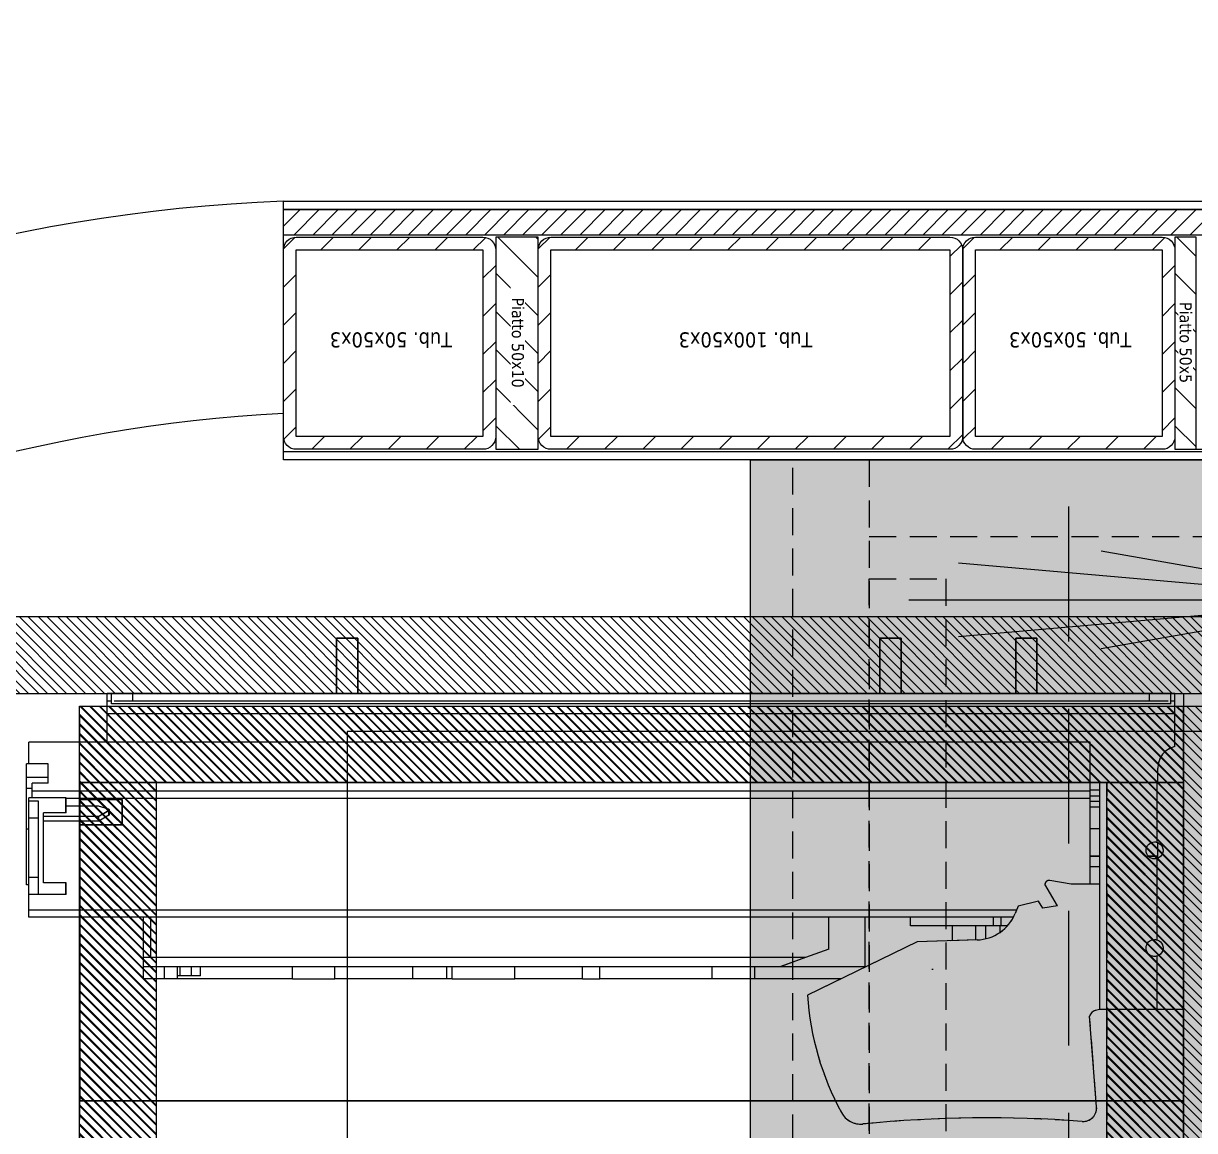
# Model space of a CAD drawing. Header units: millimetres. Extents: x -853320 to 19484, y -510814 to 9708.
# Drawn here: x 2870.1 to 3146, y 6575.8 to 6836.7 of the extents above; entities that cross this region are included whole.
import ezdxf
from ezdxf import colors
from ezdxf.entities.mleader import LeaderData, LeaderLine
from ezdxf.math import Vec2, Vec3

# ---------------------------------------------------------------- set-up
doc = ezdxf.new("R2010")
doc.units = ezdxf.units.MM
doc.linetypes.add('BEARBEITUNGEN', pattern=[0])
doc.linetypes.add('NASCOSTA', pattern=[9.525, 6.35, -3.175])
doc.layers.add('.', color=8, linetype='Continuous')
doc.layers.add('F_Lavorazioni', color=12, linetype='Continuous')
for name, color, linetype, lineweight in [('F_ARREDI', 7, 'Continuous', 5), ('F_ELETTRODOMESTICI', 40, 'Continuous', 5), ('F_Guide', 1, 'Continuous', 9), ('F_MASSELLO_abete', 30, 'Continuous', 5), ('F_MULTI laminato OPACO', 1, 'Continuous', 5), ('F_MULTI laminato_soffitto', 5, 'Continuous', 5), ('F_MULTI laminato_soffitto_veletta', 6, 'Continuous', 5), ('F_PARETI-PAVIMENTI e SOFFITTI_cassone', 3, 'Continuous', 5), ('F_Proiezioni', 253, 'NASCOSTA', 9), ('F_RIV.to PARETI e SOFFITTO_slider', 7, 'Continuous', 5), ('F_SOFFITTI', 7, 'Continuous', 5), ('F_STRIP-LED', 2, 'Continuous', 5)]:
    doc.layers.add(name, color=color, linetype=linetype, lineweight=lineweight)
doc.styles.add('DANZI-DIDASCALIE', font='Yu Gothic UI Light.ttf', dxfattribs={"height": 30})
doc.styles.add('Tahoma', font='tahoma.ttf')

# ---------------------------------------------------------------- blocks, each defined once
blk = doc.blocks.new('CONTROSOFITTO_posteriore_lato corto_2415x250_pianta_vista da sopra')
at = {"layer": 'F_MULTI laminato_soffitto_veletta', "transparency": 33554585}
h = blk.add_hatch(color=8, dxfattribs=at)
h.dxf.hatch_style = 1
h.paths.add_polyline_path([(38560.95, -5047.45), (38560.95, -7465.45), (38310.95, -7465.45), (38310.95, -5047.45)])
at = {"layer": 'F_MASSELLO_abete', "color": 1, "linetype": 'NASCOSTA'}
for points in [[(38338.95, -5047.45), (38338.95, -7465.45), (38320.95, -7465.45), (38320.95, -5047.45)], [(38454.95, -5065.45), (38454.95, -5047.45), (38338.95, -5047.45), (38338.95, -5065.45)]]:
    blk.add_lwpolyline(points, close=True, dxfattribs=at)
at = {"layer": 'F_MASSELLO_abete', "color": 3, "linetype": 'NASCOSTA'}
blk.add_lwpolyline([(38356.95, -5075.45), (38356.95, -5576.95), (38338.95, -5576.95), (38338.95, -5075.45)], close=True, dxfattribs=at)
at = {"layer": 'F_MULTI laminato_soffitto_veletta'}
blk.add_lwpolyline([(38560.95, -5047.45), (38560.95, -7465.45), (38310.95, -7465.45), (38310.95, -5047.45)], close=True, dxfattribs=at)
blk = doc.blocks.new('CONTROSOFITTO_rev.01_pianta_vista da sopra')
at = {"layer": 'F_MULTI laminato_soffitto', "color": 5, "linetype": 'NASCOSTA', "ltscale": 5}
blk.add_lwpolyline([(17011.63, -34937.73), (20021.63, -34937.73), (20021.63, -35837.73), (17011.63, -35837.73)], close=True, dxfattribs=at)
at = {"layer": 'F_SOFFITTI'}
blk.add_blockref('CONTROSOFITTO_posteriore_lato corto_2415x250_pianta_vista da sopra', (-21374.32, -29890.28), dxfattribs=at)
blk = doc.blocks.new('_Dot')
at = {"color": 0, "linetype": 'ByBlock', "lineweight": -2}
blk.add_line((-0.5, 0), (-1, 0), dxfattribs=at)
at = {"color": 0, "linetype": 'ByBlock', "const_width": 0.5}
blk.add_lwpolyline([(-0.25, 0, 1), (0.25, 0, 1)], format="xyb", close=True, dxfattribs=at)
blk = doc.blocks.new('RIV.to_pareti e soffitto_slider_bagno_camera doppia_rev.01_pianta')
at = {"layer": 'F_STRIP-LED'}
for q in [(17019.23, 21805.19), (16985.65, 21802.32), (16973.96, 21793.66), (16985.65, 21785), (17019.23, 21782.13)]:
    blk.add_line((17084.64, 21793.66), q, dxfattribs=at)
blk = doc.blocks.new('F_PARETI CASSONE_pianta')
at = {"layer": '.', "lineweight": 13}
h = blk.add_hatch(dxfattribs=at)
h.set_pattern_fill('ANSI31', color=6, scale=2, angle=90)
h.set_pattern_definition([(135, (158722.711, -4725.263), (-4.49012806, -4.49012806), [])])
edge = h.paths.add_edge_path()
edge.add_line((608796.47, 447556.91), (608796.47, 447506.91))
edge.add_line((608796.47, 447506.91), (608801.47, 447506.91))
edge.add_line((608801.47, 447506.91), (608801.47, 447556.91))
edge.add_line((608801.47, 447556.91), (608791.47, 447556.91))
h = blk.add_hatch(dxfattribs=at)
h.set_pattern_fill('ANSI31', color=6, scale=2, angle=90)
h.set_pattern_definition([(135, (158882.711, -4725.263), (-4.49012806, -4.49012806), [])])
h.paths.add_polyline_path([(608951.47, 447556.91), (608951.47, 447506.91), (608961.47, 447506.91), (608961.47, 447556.91)])
at = {"lineweight": 13}
h = blk.add_hatch(dxfattribs=at)
h.set_pattern_fill('ANSI31', color=1, scale=2)
h.set_pattern_definition([(45, (324069.6735, 319039.4595), (-4.49012806, 4.49012806), [])])
h.paths.add_polyline_path([(608804.47, 447509.91), (608804.47, 447553.91), (608848.47, 447553.91), (608848.47, 447509.91)], flags=16)
edge = h.paths.add_edge_path()
edge.add_arc((608804.47, 447509.91), 3, 180, 270, ccw=False)
edge.add_line((608801.47, 447509.91), (608801.47, 447553.91))
edge.add_arc((608804.47, 447553.91), 3, 90, 180, ccw=False)
edge.add_line((608804.47, 447556.91), (608848.47, 447556.91))
edge.add_arc((608848.47, 447553.91), 3, 0, 90, ccw=False)
edge.add_line((608851.47, 447553.91), (608851.47, 447509.91))
edge.add_arc((608848.47, 447509.91), 3, -90, 0, ccw=False)
edge.add_line((608848.47, 447506.91), (608804.47, 447506.91))
h = blk.add_hatch(dxfattribs=at)
h.set_pattern_fill('ANSI31', color=4, scale=2)
h.set_pattern_definition([(45, (324169.6735, 319039.4595), (-4.49012806, 4.49012806), [])])
h.paths.add_polyline_path([(608854.47, 447509.91), (608854.47, 447553.91), (608948.47, 447553.91), (608948.47, 447509.91)], flags=16)
edge = h.paths.add_edge_path()
edge.add_arc((608854.47, 447509.91), 3, 180, 270, ccw=False)
edge.add_line((608851.47, 447509.91), (608851.47, 447553.91))
edge.add_arc((608854.47, 447553.91), 3, 90, 180, ccw=False)
edge.add_line((608854.47, 447556.91), (608948.47, 447556.91))
edge.add_arc((608948.47, 447553.91), 3, 0, 90, ccw=False)
edge.add_line((608951.47, 447553.91), (608951.47, 447509.91))
edge.add_arc((608948.47, 447509.91), 3, -90, 0, ccw=False)
edge.add_line((608948.47, 447506.91), (608854.47, 447506.91))
h = blk.add_hatch(dxfattribs=at)
h.set_pattern_fill('ANSI31', color=1, scale=2)
h.set_pattern_definition([(45, (324229.6735, 319039.4595), (-4.49012806, 4.49012806), [])])
h.paths.add_polyline_path([(608964.47, 447509.91), (608964.47, 447553.91), (609008.47, 447553.91), (609008.47, 447509.91)], flags=16)
edge = h.paths.add_edge_path()
edge.add_arc((608964.47, 447509.91), 3, 180, 270, ccw=False)
edge.add_line((608961.47, 447509.91), (608961.47, 447553.91))
edge.add_arc((608964.47, 447553.91), 3, 90, 180, ccw=False)
edge.add_line((608964.47, 447556.91), (609008.47, 447556.91))
edge.add_arc((609008.47, 447553.91), 3, 0, 90, ccw=False)
edge.add_line((609011.47, 447553.91), (609011.47, 447509.91))
edge.add_arc((609008.47, 447509.91), 3, -90, 0, ccw=False)
edge.add_line((609008.47, 447506.91), (608964.47, 447506.91))
at = {"linetype": 'Continuous', "lineweight": 13}
h = blk.add_hatch(dxfattribs=at)
h.set_pattern_fill('ANSI31', color=34, style=0)
h.set_pattern_definition([(45, (0, 4), (-2.24506403, 2.24506403), [])])
h.paths.add_polyline_path([(608746.47, 447500.41), (608746.47, 447506.41), (609011.47, 447506.41), (609011.47, 447500.41)])
at = {"color": 6, "lineweight": 13}
for points in [[(608796.47, 447556.91), (608796.47, 447506.91), (608801.47, 447506.91), (608801.47, 447556.91), (608791.47, 447556.91)], [(608951.47, 447556.91), (608951.47, 447506.91), (608961.47, 447506.91), (608961.47, 447556.91), (608951.47, 447556.91)]]:
    blk.add_lwpolyline(points, dxfattribs=at)
at = {"color": 1, "lineweight": 13}
for points in [[(608804.47, 447506.91, -0.414214), (608801.47, 447509.91), (608801.47, 447553.91, -0.414214), (608804.47, 447556.91), (608848.47, 447556.91, -0.414214), (608851.47, 447553.91), (608851.47, 447509.91, -0.414214), (608848.47, 447506.91)], [(608964.47, 447506.91, -0.414214), (608961.47, 447509.91), (608961.47, 447553.91, -0.414214), (608964.47, 447556.91), (609008.47, 447556.91, -0.414214), (609011.47, 447553.91), (609011.47, 447509.91, -0.414214), (609008.47, 447506.91)]]:
    blk.add_lwpolyline(points, format="xyb", close=True, dxfattribs=at)
at = {"color": 4, "lineweight": 13}
blk.add_lwpolyline([(608854.47, 447506.91, -0.414214), (608851.47, 447509.91), (608851.47, 447553.91, -0.414214), (608854.47, 447556.91), (608948.47, 447556.91, -0.414214), (608951.47, 447553.91), (608951.47, 447509.91, -0.414214), (608948.47, 447506.91)], format="xyb", close=True, dxfattribs=at)
at = {"color": 1, "lineweight": 13}
for points in [[(608804.47, 447509.91), (608804.47, 447553.91), (608848.47, 447553.91), (608848.47, 447509.91)], [(608964.47, 447509.91), (608964.47, 447553.91), (609008.47, 447553.91), (609008.47, 447509.91)]]:
    blk.add_lwpolyline(points, close=True, dxfattribs=at)
at = {"color": 4, "lineweight": 13}
blk.add_lwpolyline([(608854.47, 447509.91), (608854.47, 447553.91), (608948.47, 447553.91), (608948.47, 447509.91)], close=True, dxfattribs=at)
at = {"color": 32, "linetype": 'ByBlock', "lineweight": 13}
blk.add_lwpolyline([(608746.47, 447500.41), (608746.47, 447506.41), (609011.47, 447506.41), (609011.47, 447500.41)], close=True, dxfattribs=at)
at = {"linetype": 'ByBlock', "lineweight": 13}
for centre, radius, start, end in [((608993.76, 447899.6), 351.57, 272.8873, 327.6005), ((608994.8, 447899.46), 401.39, 272.3803, 327.8008)]:
    blk.add_arc(centre, radius, start, end, dxfattribs=at)
at = {"layer": 'F_PARETI-PAVIMENTI e SOFFITTI_cassone'}
for points in [[(608746.47, 447559.41), (609011.47, 447559.41), (609011.47, 447498.41), (608746.47, 447498.41)], [(608746.47, 447559.41), (609011.47, 447559.41), (609011.47, 447557.41), (608746.47, 447557.41)], [(608746.47, 447500.41), (609011.47, 447500.41), (609011.47, 447498.41), (608746.47, 447498.41)]]:
    blk.add_lwpolyline(points, close=True, dxfattribs=at)
at = {"color": 30, "lineweight": 13, "char_height": 2.8392, "attachment_point": 5, "rotation": 90, "style": 'Tahoma', "bg_fill": 3, "box_fill_scale": 1.1, "bg_fill_color": 256, "bg_fill_true_color": 13158600, "bg_fill_transparency": 0}
for s, insert, width in [('Piatto 50x10', (608956.28, 447531.75), 28.8372), ('Piatto 50x5', (608798.96, 447531.75), 21.3189)]:
    blk.add_mtext(s, dxfattribs=dict(at, insert=insert, width=width))
at = {"color": 30, "lineweight": 13, "char_height": 3.549, "width": 31.8549, "attachment_point": 5, "style": 'Tahoma', "bg_fill": 3, "box_fill_scale": 1.1, "bg_fill_color": 256, "bg_fill_true_color": 13158600, "bg_fill_transparency": 0}
for s, insert in [('Tub. 50x50x3', (608826.16, 447531.09)), ('Tub. 100x50x3', (608902.64, 447531.09)), ('Tub. 50x50x3', (608986.16, 447531.09))]:
    blk.add_mtext(s, dxfattribs=dict(at, insert=insert))
blk = doc.blocks.new('PARETE LETTO_camera master_pianta')
at = {"layer": 'F_MULTI laminato OPACO'}
h = blk.add_hatch(dxfattribs=at)
h.set_pattern_fill('ANSI31', color=8)
h.set_pattern_definition([(45, (40, 0), (-2.24506403, 2.24506403), [])])
h.paths.add_polyline_path([(737208.12, 527594.14), (737226.12, 527594.14), (737226.12, 527901.14), (737208.12, 527901.14)])
h = blk.add_hatch(dxfattribs=at)
h.set_pattern_fill('ANSI31', color=8, scale=0.5)
h.set_pattern_definition([(45, (2, 0), (-1.122532015, 1.122532015), [])])
h.paths.add_polyline_path([(736879.12, 527609.14), (736861.12, 527609.14), (736861.12, 527869.14), (736879.12, 527869.14)])
h.paths.add_polyline_path([(737187.12, 527869.14), (737187.12, 527851.14), (736879.12, 527851.14), (736879.12, 527869.14)])
h.paths.add_polyline_path([(737205.12, 527609.14), (737187.12, 527609.14), (737187.12, 527869.14), (737205.12, 527869.14)])
h.paths.add_polyline_path([(737187.12, 527627.14), (737187.12, 527609.14), (736879.12, 527609.14), (736879.12, 527627.14)])
h = blk.add_hatch(dxfattribs=at)
h.set_pattern_fill('ANSI31', color=8)
h.set_pattern_definition([(45, (2, 0), (-2.24506403, 2.24506403), [])])
h.paths.add_polyline_path([(736861.12, 527609.14), (737205.12, 527609.14), (737205.12, 527591.14), (736861.12, 527591.14)])
at = {"layer": 'F_Guide'}
for p, q in [((737162.99, 527881.64), (737191.5, 527881.64)), ((737162.99, 527881.14), (737162.99, 527881.64)), ((737176.11, 527881.14), (737176.11, 527881.64)), ((737185.69, 527880.34), (737185.69, 527881.64)), ((737188.3, 527876.55), (737188.3, 527881.64)), ((737191.5, 527876.55), (737191.5, 527881.64)), ((737155.37, 527881.14), (737157.07, 527881.14)), ((737155.37, 527649.2), (737155.37, 527881.14)), ((737157.07, 527881.14), (737160.7, 527881.14)), ((737157.07, 527648.46), (737157.07, 527881.14)), ((737160.7, 527881.14), (737160.7, 527881.14)), ((737160.7, 527881.14), (737164.7, 527881.14)), ((737160.7, 527872.36), (737160.7, 527881.14)), ((737160.7, 527878.86), (737160.7, 527881.14)), ((737160.7, 527878.86), (737182.7, 527878.86)), ((737164.7, 527881.14), (737178.7, 527881.14)), ((737164.7, 527878.86), (737164.7, 527881.14)), ((737178.7, 527881.14), (737182.7, 527881.14)), ((737178.7, 527878.86), (737178.7, 527881.14)), ((737182.7, 527881.14), (737183.47, 527881.14)), ((737182.7, 527878.86), (737182.7, 527881.14)), ((737183.47, 527872.36), (737183.47, 527881.14)), ((737183.47, 527880.34), (737186.95, 527880.34)), ((737185.06, 527631.14), (737185.06, 527880.34)), ((737186.95, 527876.55), (737186.95, 527880.34)), ((737191.5, 527881.14), (737196.61, 527881.14)), ((737196.61, 527631.14), (737196.61, 527881.14)), ((737163.45, 527877.67), (737177.99, 527877.67)), ((737163.45, 527872.36), (737163.45, 527877.67)), ((737177.99, 527877.69), (737179.39, 527877.69)), ((737177.99, 527864.59), (737177.99, 527877.69)), ((737179.08, 527864.59), (737179.08, 527877.69)), ((737179.39, 527877.67), (737179.39, 527877.69)), ((737179.39, 527877.67), (737179.95, 527877.67)), ((737179.95, 527872.36), (737179.95, 527877.67)), ((737186.95, 527876.55), (737191.5, 527876.55)), ((737160.7, 527872.36), (737163.45, 527872.36)), ((737179.95, 527872.36), (737183.47, 527872.36)), ((737181.56, 527864.71), (737181.56, 527872.36)), ((737183.37, 527631.14), (737183.37, 527872.36)), ((737180.85, 527862.38), (737181.56, 527864.71)), ((737179.4, 527862.24), (737177.99, 527864.59)), ((737177.99, 527864.59), (737179.08, 527864.59)), ((737180.48, 527862.24), (737179.08, 527864.59)), ((737179.4, 527862.24), (737180.48, 527862.24)), ((737179.55, 527862.12), (737180.63, 527862.12)), ((737196.61, 527862.64), (737208.12, 527862.64)), ((737203.32, 527611.14), (737203.32, 527862.64)), ((737206.32, 527861.64), (737206.32, 527862.64)), ((737208.12, 527611.14), (737208.12, 527862.64)), ((737205.62, 527861.64), (737208.12, 527861.64)), ((737205.62, 527612.14), (737205.62, 527861.64)), ((737206.32, 527856.64), (737206.32, 527861.03)), ((737206.32, 527856.64), (737208.12, 527856.64)), ((737206.32, 527617.14), (737206.32, 527856.64)), ((737140.85, 527854.14), (737155.35, 527854.14)), ((737140.85, 527819.04), (737140.85, 527854.14)), ((737143.65, 527684.14), (737143.65, 527854.14)), ((737145.85, 527698.15), (737145.85, 527854.14)), ((737155.35, 527684.14), (737155.35, 527854.14)), ((737145.85, 527852.34), (737155.35, 527852.34)), ((737140.85, 527849.14), (737143.65, 527849.14)), ((737140.85, 527846.12), (737143.65, 527846.12)), ((737141.55, 527840.64), (737141.55, 527846.12)), ((737141.55, 527845.46), (737143.65, 527845.46)), ((737141.55, 527842.81), (737143.65, 527842.81)), ((737141.55, 527840.64), (737143.65, 527840.64)), ((737155.35, 527842.44), (737155.37, 527842.44)), ((737140.75, 527819.04), (737143.65, 527819.04)), ((737140.75, 527809.04), (737140.75, 527819.04)), ((737140.75, 527809.04), (737143.65, 527809.04)), ((737140.85, 527790.66), (737140.85, 527809.04)), ((737155.35, 527807.44), (737155.37, 527807.44)), ((737140.85, 527790.66), (737143.65, 527790.66)), ((737140.85, 527782.61), (737140.85, 527790.66)), ((737140.85, 527782.61), (737143.65, 527782.61)), ((737140.85, 527781.37), (737140.85, 527782.61)), ((737140.75, 527781.37), (737143.65, 527781.37)), ((737140.75, 527766.64), (737140.75, 527781.37)), ((737140.75, 527766.64), (737143.65, 527766.64)), ((737140.85, 527750.72), (737140.85, 527766.64)), ((737140.75, 527750.72), (737143.65, 527750.72)), ((737140.75, 527746.64), (737140.75, 527750.72)), ((737140.75, 527746.64), (737143.65, 527746.64)), ((737140.85, 527720.16), (737140.85, 527746.64)), ((737140.85, 527720.16), (737143.65, 527720.16)), ((737140.85, 527710.11), (737140.85, 527720.16)), ((737140.85, 527710.11), (737143.65, 527710.11)), ((737140.85, 527689.79), (737140.85, 527710.11)), ((737145.85, 527698.15), (737143.65, 527704.19)), ((737149.61, 527671.83), (737136.99, 527697.71)), ((737147.86, 527692.63), (737145.85, 527698.15)), ((737147.86, 527692.63), (737155.35, 527692.63)), ((737143.61, 527684.14), (737155.35, 527684.14)), ((737150.02, 527657.76), (737149.61, 527671.83)), ((737153.37, 527673.45), (737155.37, 527673.45)), ((737153.37, 527650.58), (737153.37, 527673.45)), ((737149.85, 527663.57), (737153.37, 527663.57)), ((737150.01, 527658.07), (737153.37, 527658.07)), ((737150.31, 527655.67), (737153.37, 527655.67)), ((737151.85, 527652.28), (737153.37, 527652.28)), ((737153.37, 527653.84), (737155.37, 527653.84)), ((737153.37, 527652.1), (737155.37, 527652.1)), ((737157.96, 527648.1), (737156.26, 527648.78)), ((737159.17, 527643.28), (737157.96, 527648.1)), ((737157.54, 527642.26), (737159.17, 527643.28)), ((737158.09, 527638.83), (737157.54, 527642.26)), ((737158.09, 527638.83), (737163.2, 527641.75)), ((737163.15, 527635.56), (737164.03, 527640.59)), ((737163.15, 527628.83), (737163.15, 527635.56)), ((737110.7, 527629.58), (737132.02, 527631.23)), ((737163.15, 527631.14), (737196.61, 527631.14)), ((737167.22, 527628.83), (737167.22, 527631.14)), ((737169.72, 527628.83), (737169.72, 527631.14)), ((737176.22, 527628.83), (737176.22, 527631.14)), ((737181.3, 527628.83), (737181.3, 527631.14)), ((737182.67, 527628.83), (737182.67, 527631.14)), ((737183.92, 527628.83), (737183.92, 527631.14)), ((737185.3, 527628.83), (737185.3, 527631.14)), ((737133.62, 527628.9), (737133.41, 527629.82)), ((737133.62, 527609.14), (737133.62, 527628.9)), ((737133.62, 527628.83), (737187.12, 527628.83)), ((737187.12, 527609.14), (737187.12, 527628.83)), ((737169.72, 527615.14), (737169.72, 527617.36)), ((737206.32, 527617.14), (737208.12, 527617.14)), ((737206.32, 527612.74), (737206.32, 527617.14)), ((737133.62, 527615.34), (737146.21, 527615.34)), ((737150.03, 527615.34), (737169.21, 527615.34)), ((737169.29, 527615.14), (737172.95, 527615.14)), ((737173.03, 527615.34), (737187.12, 527615.34)), ((737187.12, 527615.14), (737190.52, 527615.14)), ((737195.59, 527611.14), (737208.12, 527611.14)), ((737205.62, 527612.14), (737208.12, 527612.14)), ((737206.32, 527611.14), (737206.32, 527612.14)), ((737133.62, 527609.14), (737187.12, 527609.14))]:
    blk.add_line(p, q, dxfattribs=at)
for centre in [(737148.12, 527615.94), (737171.12, 527615.94)]:
    blk.add_circle(centre, 2, dxfattribs=at)
for centre, radius, start, end in [((737141.55, 527630.16), 67.7, 93.8622, 118.3977), ((737111.82, 527685.14), 5.2, 118.3977, 185.6204), ((736808.29, 527655.27), 299.8, 355.7419, 5.6204), ((737160.02, 527658.05), 10, 181.6888, 247.9389), ((737163.05, 527640.76), 1, 350, 81.3332), ((737110.45, 527632.77), 3.2, 175.7419, 274.4211), ((737131.56, 527629.39), 1.9, 13.0755, 76.1066), ((737190.58, 527610), 5.14, 12.7814, 90.6947)]:
    blk.add_arc(centre, radius, start, end, dxfattribs=at)
for centre, end_param in [((737179.55, 527862.73), 3.141593), ((737180.63, 527862.73), 4.094493)]:
    blk.add_ellipse(centre, major_axis=(0, 0.609), ratio=0.427358, start_param=2.520152, end_param=end_param, dxfattribs=at)
at = {"layer": 'F_Lavorazioni', "color": 14, "linetype": 'BEARBEITUNGEN', "true_color": 0xaa0000}
for p, q in [((737187.12, 527869.14), (737112.12, 527869.14)), ((737112.12, 527869.14), (737112.12, 527609.14)), ((737183.12, 527869.14), (737177.12, 527869.14)), ((737177.12, 527869.14), (737177.12, 527859.14)), ((737183.12, 527859.14), (737183.12, 527869.14)), ((737187.12, 527609.14), (737187.12, 527869.14)), ((737177.12, 527859.14), (737183.12, 527859.14)), ((737208.12, 527808.64), (737208.12, 527803.64)), ((737221.12, 527808.64), (737208.12, 527808.64)), ((737221.12, 527803.64), (737221.12, 527808.64)), ((737208.12, 527803.64), (737221.12, 527803.64)), ((737208.12, 527680.64), (737208.12, 527675.64)), ((737221.12, 527680.64), (737208.12, 527680.64)), ((737221.12, 527675.64), (737221.12, 527680.64)), ((737208.12, 527675.64), (737221.12, 527675.64)), ((737208.12, 527648.64), (737208.12, 527643.64)), ((737221.12, 527648.64), (737208.12, 527648.64)), ((737221.12, 527643.64), (737221.12, 527648.64)), ((737208.12, 527643.64), (737221.12, 527643.64)), ((737112.12, 527609.14), (737187.12, 527609.14))]:
    blk.add_line(p, q, dxfattribs=at)
at = {"layer": 'F_MULTI laminato OPACO'}
for points in [[(737208.12, 527594.14), (737226.12, 527594.14), (737226.12, 527901.14), (737208.12, 527901.14)], [(736858.12, 527893.14), (737208.12, 527893.14), (737208.12, 527609.14), (736858.12, 527609.14)]]:
    blk.add_lwpolyline(points, close=True, dxfattribs=at)
at = {"layer": 'F_MULTI laminato OPACO', "color": 3}
for points in [[(737187.12, 527869.14), (737187.12, 527851.14), (736879.12, 527851.14), (736879.12, 527869.14)], [(737205.12, 527609.14), (737187.12, 527609.14), (737187.12, 527869.14), (737205.12, 527869.14)], [(737187.12, 527627.14), (737187.12, 527609.14), (736879.12, 527609.14), (736879.12, 527627.14)]]:
    blk.add_lwpolyline(points, close=True, dxfattribs=at)
at = {"layer": 'F_MULTI laminato OPACO', "color": 6}
blk.add_lwpolyline([(736861.12, 527609.14), (737205.12, 527609.14), (737205.12, 527591.14), (736861.12, 527591.14)], close=True, dxfattribs=at)
blk = doc.blocks.new('Pavim. idr. 1')
at = {"lineweight": 13}
h = blk.add_hatch(dxfattribs=at)
h.set_pattern_fill('DOTS', color=1, scale=140, angle=45)
h.set_pattern_definition([(45, (-29878.93, 459742.27), (-78.57724, 235.73172), [0, -222.25])])
h.paths.add_polyline_path([(423470.77, 430283.09), (410205.77, 430283.09), (410205.77, 427993.09), (423470.77, 427993.09)])
at = {"color": 1, "lineweight": 13}
blk.add_lwpolyline([(423470.77, 430283.09), (410205.77, 430283.09), (410205.77, 427993.09), (423470.77, 427993.09)], close=True, dxfattribs=at)
blk = doc.blocks.new('F_PAVIMENTO CASSONE_pianta')
at = {"color": 2, "lineweight": 5}
blk.add_blockref('Pavim. idr. 1', (185525.7, 19630.33), dxfattribs=at)
blk.add_blockref('Pavim. idr. 1', (185525.7, 19630.33), dxfattribs=at)
blk = doc.blocks.new('BAGNO-LAVANDERIA_pianta_sol.B')
at = {"layer": 'F_ELETTRODOMESTICI', "color": 5, "ltscale": 5}
ml = blk.add_multileader_mtext('Standard', dxfattribs=at)
ml.set_content('{\\fYu Gothic UI Light|b0|i0|c128|p34;BASAMENTO c/cassetto} ditta MIELE art.WTS 610', color=5, style='DANZI-DIDASCALIE')
ml.set_leader_properties(color=256, linetype='ByLayer', lineweight=-1)
ml.set_arrow_properties(name='DOT')
ml.build(insert=Vec2(0, 0))
ml.multileader.update_dxf_attribs({"arrow_head_size": 5, "scale": 5})
ctx = ml.context
ctx.base_point, ctx.scale, ctx.char_height, ctx.arrow_head_size, ctx.landing_gap_size, ctx.plane_origin, ctx.plane_x_axis, ctx.plane_y_axis = Vec3(865728.96, 518190.64), 5, 25, 5, 10, Vec3(865691.99, 518253.27), Vec3(0, -1), Vec3(1, 0)
notes = []
notes.append((ctx, [(0, (0, 0, 0), (0, 0), (1, 0), 1, [])]))
ctx.mtext.insert, ctx.mtext.text_direction, ctx.mtext.rotation, ctx.mtext.width, ctx.mtext.flow_direction = Vec3(865741.68, 518180.64), Vec3(0, -1), 4.712389, 471.5743, 5
ml = blk.add_multileader_mtext('Standard', dxfattribs=at)
ml.set_content('{\\fYu Gothic UI Light|b0|i0|c128|p34;LAVASCIUGA} ditta MIELE art.WTD165 WPM 8/5kg', color=5, style='DANZI-DIDASCALIE')
ml.set_leader_properties(color=256, linetype='ByLayer', lineweight=-1)
ml.set_arrow_properties(name='DOT')
ml.build(insert=Vec2(0, 0))
ml.multileader.update_dxf_attribs({"arrow_head_size": 5, "scale": 5})
ctx = ml.context
ctx.base_point, ctx.scale, ctx.char_height, ctx.arrow_head_size, ctx.landing_gap_size, ctx.plane_origin, ctx.plane_x_axis, ctx.plane_y_axis = Vec3(865852.82, 518185.28), 5, 25, 5, 10, Vec3(865819.83, 518247.92), Vec3(0, -1), Vec3(1, 0)
notes.append((ctx, [(0, (0, 0, 0), (0, 0), (1, 0), 1, [])]))
ctx.mtext.insert, ctx.mtext.text_direction, ctx.mtext.rotation, ctx.mtext.width, ctx.mtext.flow_direction = Vec3(865869.52, 518175.28), Vec3(0, -1), 4.712389, 377.0167, 5
for ctx, leaders in notes:
    for number, flags, end, landing, length, lines in leaders:
        leader = LeaderData()
        leader.index, (leader.has_last_leader_line, leader.has_dogleg_vector, leader.attachment_direction) = number, flags
        leader.last_leader_point, leader.dogleg_vector, leader.dogleg_length = Vec3(end), Vec3(landing), length
        for number, points, colour, breaks in lines:
            line = LeaderLine()
            line.index, line.vertices, line.color, line.breaks = number, Vec3.list(points), colors.encode_raw_color(colour), breaks
            leader.lines.append(line)
        ctx.leaders.append(leader)

msp = doc.modelspace()

# ---------------------------------------------------------------- hatches: boundary and pattern name
at = {"layer": 'F_Proiezioni'}
h = msp.add_hatch(dxfattribs=at)
h.set_pattern_fill('ANSI31', color=256, angle=90)
h.set_pattern_definition([(135, (530752.4965, -730489.3063), (-2.24506403, -2.24506403), [])])
h.paths.add_polyline_path([(3158.361, 6678.815), (3158.361, 6696.815), (2851.361, 6696.815), (2851.361, 6678.815)])
h = msp.add_hatch(dxfattribs=at)
h.set_pattern_fill('ANSI31', color=256, scale=0.5, angle=90)
h.set_pattern_definition([(135, (530752.4965, -730527.3063), (-1.122532015, -1.122532015), [])])
h.paths.add_polyline_path([(3143.361, 6349.815), (3143.361, 6331.815), (2883.361, 6331.815), (2883.361, 6349.815)])
h.paths.add_polyline_path([(2883.361, 6657.815), (2901.361, 6657.815), (2901.361, 6349.815), (2883.361, 6349.815)])
h.paths.add_polyline_path([(3143.361, 6675.815), (3143.361, 6657.815), (2883.361, 6657.815), (2883.361, 6675.815)])
h.paths.add_polyline_path([(3125.361, 6657.815), (3143.361, 6657.815), (3143.361, 6349.815), (3125.361, 6349.815)])
h = msp.add_hatch(dxfattribs=at)
h.set_pattern_fill('ANSI31', color=256, angle=90)
h.set_pattern_definition([(135, (530752.4965, -730527.3063), (-2.24506403, -2.24506403), [])])
h.paths.add_polyline_path([(3143.361, 6331.815), (3143.361, 6675.815), (3161.361, 6675.815), (3161.361, 6331.815)])

# ---------------------------------------------------------------- linework, layer by layer
at = {"layer": 'F_Proiezioni', "linetype": 'BEARBEITUNGEN'}
for p, q in [((2948.861, 6691.815), (2943.861, 6691.815)), ((2943.861, 6691.815), (2943.861, 6678.815)), ((2948.861, 6678.815), (2948.861, 6691.815)), ((3076.861, 6691.815), (3071.861, 6691.815)), ((3071.861, 6691.815), (3071.861, 6678.815)), ((3076.861, 6678.815), (3076.861, 6691.815)), ((3108.861, 6691.815), (3103.861, 6691.815)), ((3103.861, 6691.815), (3103.861, 6678.815)), ((3108.861, 6678.815), (3108.861, 6691.815)), ((2943.861, 6678.815), (2948.861, 6678.815)), ((3071.861, 6678.815), (3076.861, 6678.815)), ((3103.861, 6678.815), (3108.861, 6678.815)), ((3143.361, 6657.815), (2883.361, 6657.815)), ((2883.361, 6657.815), (2883.361, 6582.815)), ((3143.361, 6582.815), (3143.361, 6657.815)), ((2883.361, 6653.815), (2883.361, 6647.815)), ((2893.361, 6653.815), (2883.361, 6653.815)), ((2893.361, 6647.815), (2893.361, 6653.815)), ((2883.361, 6647.815), (2893.361, 6647.815)), ((2883.361, 6582.815), (3143.361, 6582.815))]:
    msp.add_line(p, q, dxfattribs=at)
at = {"layer": 'F_Proiezioni'}
for p, q in [((2889.861, 6667.302), (2889.861, 6678.815)), ((3141.361, 6678.815), (2889.861, 6678.815)), ((2890.861, 6677.015), (2889.861, 6677.015)), ((2890.861, 6676.315), (2890.861, 6678.815)), ((3140.361, 6676.315), (2890.861, 6676.315)), ((2895.861, 6677.015), (2891.464, 6677.015)), ((2895.861, 6677.015), (2895.861, 6678.815)), ((3135.361, 6677.015), (2895.861, 6677.015)), ((3135.361, 6677.015), (3135.361, 6678.815)), ((3139.758, 6677.015), (3135.361, 6677.015)), ((3140.361, 6676.315), (3140.361, 6678.815)), ((3141.361, 6677.015), (3140.361, 6677.015)), ((3141.361, 6666.287), (3141.361, 6678.815)), ((3141.361, 6674.015), (2889.861, 6674.015)), ((2871.361, 6662.199), (2871.361, 6667.302)), ((3121.361, 6667.302), (2871.361, 6667.302)), ((3121.361, 6633.84), (3121.361, 6667.302)), ((2870.861, 6633.685), (2870.861, 6662.199)), ((2875.946, 6662.199), (2870.861, 6662.199)), ((2875.946, 6657.644), (2875.946, 6662.199)), ((3137.361, 6657.815), (3137.361, 6661.215)), ((2875.946, 6658.998), (2870.861, 6658.998)), ((2872.161, 6654.165), (2872.161, 6657.644)), ((2875.946, 6657.644), (2872.161, 6657.644)), ((3123.67, 6604.315), (3123.67, 6657.815)), ((3143.361, 6657.815), (3123.67, 6657.815)), ((3137.161, 6643.723), (3137.161, 6657.815)), ((3143.361, 6604.315), (3143.361, 6657.815)), ((2872.161, 6656.384), (2870.861, 6656.384)), ((3121.361, 6655.751), (2872.161, 6655.751)), ((3123.67, 6655.99), (3121.361, 6655.99)), ((3123.67, 6654.615), (3121.361, 6654.615)), ((2871.361, 6653.395), (2871.361, 6654.165)), ((2880.141, 6654.165), (2871.361, 6654.165)), ((2871.361, 6649.395), (2871.361, 6653.395)), ((2873.641, 6653.395), (2871.361, 6653.395)), ((2873.641, 6631.395), (2873.641, 6653.395)), ((2880.141, 6650.645), (2880.141, 6654.165)), ((3121.361, 6654.065), (2880.141, 6654.065)), ((2887.782, 6652.25), (2880.141, 6652.25)), ((2890.118, 6651.54), (2887.782, 6652.25)), ((3123.67, 6653.365), (3121.361, 6653.365)), ((3123.67, 6651.99), (3121.361, 6651.99)), ((2871.361, 6635.395), (2871.361, 6649.395)), ((2873.641, 6649.395), (2871.361, 6649.395)), ((2874.811, 6648.686), (2874.811, 6650.082)), ((2874.831, 6650.082), (2874.811, 6650.082)), ((2887.906, 6649.771), (2874.811, 6649.771)), ((2887.906, 6648.686), (2874.811, 6648.686)), ((2874.831, 6650.082), (2874.831, 6650.645)), ((2880.141, 6650.645), (2874.831, 6650.645)), ((2874.831, 6634.145), (2874.831, 6648.686)), ((2890.261, 6651.176), (2887.906, 6649.771)), ((2890.261, 6650.092), (2887.906, 6648.686)), ((2887.906, 6648.686), (2887.906, 6649.771)), ((2890.261, 6650.092), (2890.261, 6651.176)), ((2890.375, 6650.243), (2890.375, 6651.328)), ((2871.361, 6646.803), (2870.861, 6646.803)), ((3123.67, 6646.915), (3121.361, 6646.915)), ((3137.361, 6639.982), (3137.361, 6643.648)), ((3123.67, 6640.415), (3121.361, 6640.415)), ((3137.361, 6640.415), (3135.133, 6640.415)), ((3123.67, 6637.915), (3121.361, 6637.915)), ((3137.161, 6620.723), (3137.161, 6639.907)), ((2871.361, 6631.395), (2871.361, 6635.395)), ((2873.641, 6635.395), (2871.361, 6635.395)), ((2871.361, 6633.685), (2870.861, 6633.685)), ((2880.141, 6634.145), (2874.831, 6634.145)), ((2880.141, 6631.39), (2880.141, 6634.145)), ((3113.67, 6628.786), (3110.746, 6633.892)), ((3116.934, 6633.84), (3111.908, 6634.726)), ((3123.67, 6633.84), (3116.934, 6633.84)), ((2871.361, 6631.39), (2871.361, 6631.395)), ((2873.641, 6631.395), (2871.361, 6631.395)), ((2871.361, 6627.765), (2871.361, 6631.39)), ((2880.141, 6631.39), (2871.361, 6631.39)), ((3109.218, 6629.864), (3104.401, 6628.655)), ((3110.237, 6628.237), (3109.218, 6629.864)), ((2871.361, 6626.065), (2871.361, 6627.765)), ((3104.04, 6627.765), (2871.361, 6627.765)), ((3104.401, 6628.655), (3103.712, 6626.955)), ((3113.67, 6628.786), (3110.237, 6628.237)), ((3103.299, 6626.065), (2871.361, 6626.065)), ((2898.361, 6611.54), (2898.361, 6626.04)), ((3068.361, 6626.04), (2898.361, 6626.04)), ((2900.161, 6616.54), (2900.161, 6626.04)), ((2910.061, 6626.04), (2910.061, 6626.065)), ((2945.061, 6626.04), (2945.061, 6626.065)), ((3059.869, 6618.549), (3059.869, 6626.04)), ((3068.361, 6614.3), (3068.361, 6626.04)), ((3079.051, 6624.065), (3079.051, 6626.065)), ((3101.916, 6624.065), (3079.051, 6624.065)), ((3088.93, 6620.544), (3088.93, 6624.065)), ((3094.43, 6620.706), (3094.43, 6624.065)), ((3096.83, 6621), (3096.83, 6624.065)), ((3098.66, 6624.065), (3098.66, 6626.065)), ((3100.216, 6622.545), (3100.216, 6624.065)), ((3100.399, 6624.065), (3100.399, 6626.065)), ((3059.869, 6618.549), (3054.349, 6616.54)), ((3080.663, 6620.3), (3054.787, 6607.68)), ((3094.739, 6620.715), (3080.663, 6620.3)), ((3054.349, 6616.54), (2898.361, 6616.54)), ((3054.349, 6616.54), (3048.304, 6614.34)), ((3137.161, 6604.315), (3137.161, 6616.907)), ((3068.361, 6614.34), (2898.361, 6614.34)), ((2903.361, 6611.54), (2903.361, 6614.34)), ((2906.381, 6611.54), (2906.381, 6614.34)), ((2907.034, 6612.24), (2907.034, 6614.34)), ((2909.688, 6612.24), (2909.688, 6614.34)), ((2911.861, 6612.24), (2911.861, 6614.34)), ((2933.461, 6611.44), (2933.461, 6614.34)), ((2943.461, 6611.44), (2943.461, 6614.34)), ((2961.834, 6611.54), (2961.834, 6614.34)), ((2969.884, 6611.54), (2969.884, 6614.34)), ((2971.131, 6611.44), (2971.131, 6614.34)), ((2985.861, 6611.44), (2985.861, 6614.34)), ((3001.781, 6611.44), (3001.781, 6614.34)), ((3005.861, 6611.44), (3005.861, 6614.34)), ((3032.341, 6611.54), (3032.341, 6614.34)), ((3042.391, 6611.54), (3042.391, 6614.34)), ((2933.461, 6611.54), (2898.361, 6611.54)), ((2911.861, 6612.24), (2906.381, 6612.24)), ((2943.461, 6611.44), (2933.461, 6611.44)), ((2961.834, 6611.54), (2943.461, 6611.54)), ((2969.884, 6611.54), (2961.834, 6611.54)), ((2971.131, 6611.54), (2969.884, 6611.54)), ((2985.861, 6611.44), (2971.131, 6611.44)), ((3001.781, 6611.54), (2985.861, 6611.54)), ((3005.861, 6611.44), (3001.781, 6611.44)), ((3032.341, 6611.54), (3005.861, 6611.54)), ((3042.391, 6611.54), (3032.341, 6611.54)), ((3062.702, 6611.54), (3042.391, 6611.54)), ((3122.915, 6581.392), (3121.266, 6602.711)), ((3123.594, 6604.315), (3122.677, 6604.102)), ((3143.361, 6604.315), (3123.594, 6604.315))]:
    msp.add_line(p, q, dxfattribs=at)
for points in [[(3158.361, 6678.815), (3158.361, 6696.815), (2851.361, 6696.815), (2851.361, 6678.815)], [(2859.361, 6328.815), (2859.361, 6678.815), (3143.361, 6678.815), (3143.361, 6328.815)], [(3143.361, 6675.815), (3143.361, 6657.815), (2883.361, 6657.815), (2883.361, 6675.815)], [(3143.361, 6331.815), (3143.361, 6675.815), (3161.361, 6675.815), (3161.361, 6331.815)], [(2883.361, 6657.815), (2901.361, 6657.815), (2901.361, 6349.815), (2883.361, 6349.815)], [(3125.361, 6657.815), (3143.361, 6657.815), (3143.361, 6349.815), (3125.361, 6349.815)]]:
    msp.add_lwpolyline(points, close=True, dxfattribs=at)
for centre in [(3136.561, 6641.815), (3136.561, 6618.815)]:
    msp.add_circle(centre, 2, dxfattribs=at)
for centre, radius, start, end in [((3142.497, 6661.278), 5.137, 102.78137, 180.6947), ((3111.734, 6633.741), 1, 80, 171.33323), ((3094.444, 6630.711), 10, 271.68884, 337.93886), ((3122.334, 6612.24), 67.701, 183.86218, 208.39766), ((3123.106, 6602.256), 1.895, 103.07549, 166.10665), ((3067.355, 6582.516), 5.201, 208.39766, 275.62037), ((3119.723, 6581.146), 3.201, 265.74187, 4.42113), ((3097.226, 6278.982), 299.799, 85.74187, 95.62037)]:
    msp.add_arc(centre, radius, start, end, dxfattribs=at)
for centre, end_param in [((2889.765, 6651.328), 4.0944929), ((2889.765, 6650.243), 3.1415929)]:
    msp.add_ellipse(centre, major_axis=(-0.609, 0), ratio=0.4273583, start_param=2.5201522, end_param=end_param, dxfattribs=at)

# ---------------------------------------------------------------- block references
at = {"layer": 'F_ARREDI', "color": 2, "lineweight": 5}
msp.add_blockref('BAGNO-LAVANDERIA_pianta_sol.B', (-853319.899, -510814.178), dxfattribs=at)
at = {"layer": 'F_RIV.to PARETI e SOFFITTO_slider'}
msp.add_blockref('RIV.to_pareti e soffitto_slider_bagno_camera doppia_rev.01_pianta', (-13895.268, -15092.845), dxfattribs=at)
at = {"layer": 'F_SOFFITTI'}
msp.add_blockref('CONTROSOFITTO_rev.01_pianta_vista da sopra', (-13895.269, 41671.543), dxfattribs=at)

# ---------------------------------------------------------------- next in the draw order: block references
at = {"layer": 'F_PARETI-PAVIMENTI e SOFFITTI_cassone', "color": 2, "lineweight": 5, "rotation": 180}
msp.add_blockref('F_PARETI CASSONE_pianta', (611942.834, 454293.23), dxfattribs=at)

# ---------------------------------------------------------------- next in the draw order: block references
at = {"layer": 'F_ARREDI', "color": 2, "lineweight": 5, "rotation": 89.99999999999999}
msp.add_blockref('PARETE LETTO_camera master_pianta', (530752.497, -730529.306), dxfattribs=at)
at = {"layer": 'F_PARETI-PAVIMENTI e SOFFITTI_cassone', "color": 2, "lineweight": 5, "rotation": 180}
msp.add_blockref('F_PAVIMENTO CASSONE_pianta', (611942.834, 454293.23), dxfattribs=at)

doc.saveas('drawing.dxf')
